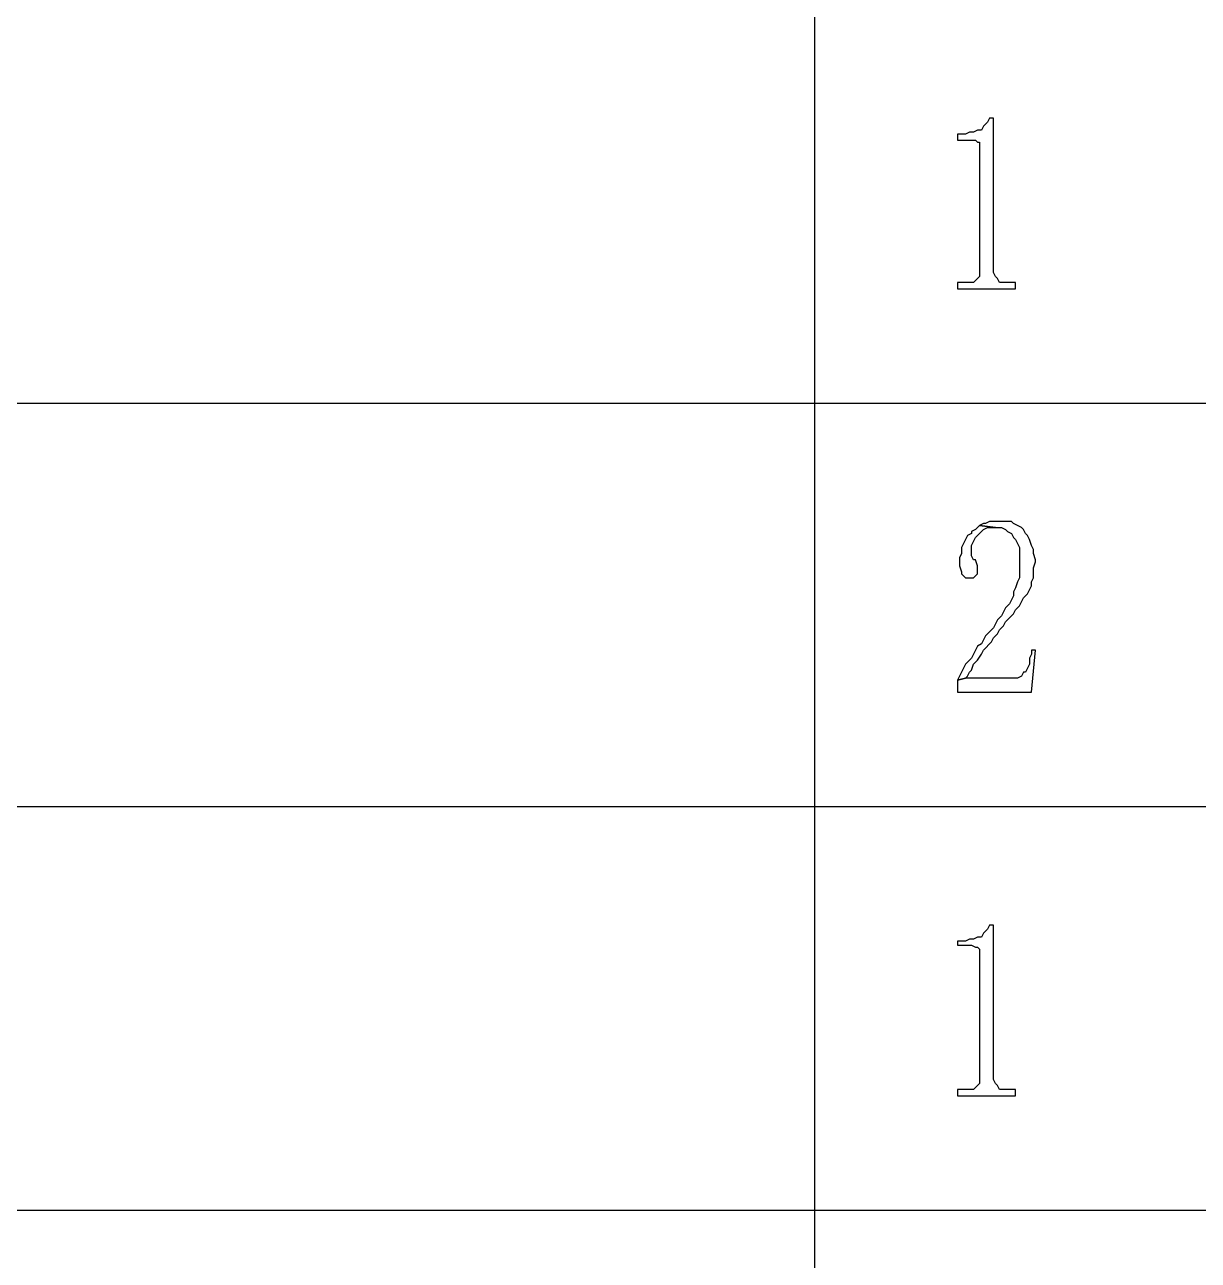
# Model space of a CAD drawing. Extents: x -15.4 to 0.8, y 0.3 to 11.8.
# Drawn here: x -2.787 to -2.3, y 1.649 to 2.161 of the extents above; entities that cross this region are included whole.
import ezdxf

# ---------------------------------------------------------------- set-up
doc = ezdxf.new("R2010")
doc.units = 0
doc.header["$MEASUREMENT"] = 0
doc.linetypes.add('AUSGEZOGEN', pattern=[0])
doc.layers.get('0').update_dxf_attribs({"linetype": 'AUSGEZOGEN'})

msp = doc.modelspace()

# ---------------------------------------------------------------- linework, layer by layer
for points in [[(-2.45878, 1.3344), (-2.45878, 2.6744)], [(-2.38461, 2.12273), (-2.38628, 2.12273), (-2.38628, 2.12273), (-2.38711, 2.12106), (-2.38711, 2.12106), (-2.38878, 2.1194), (-2.38878, 2.1194), (-2.38961, 2.11773), (-2.38961, 2.11773), (-2.39128, 2.11773), (-2.39128, 2.11773), (-2.39295, 2.1169), (-2.39295, 2.1169), (-2.39461, 2.1169), (-2.39461, 2.1169), (-2.39628, 2.11606), (-2.39628, 2.11606), (-2.39961, 2.11606), (-2.39961, 2.11606), (-2.39961, 2.11356), (-2.39961, 2.11356), (-2.39211, 2.11356), (-2.39211, 2.11356), (-2.39128, 2.11273), (-2.39128, 2.11273), (-2.39045, 2.11273), (-2.39045, 2.11273), (-2.39045, 2.0569), (-2.39045, 2.0569), (-2.39211, 2.05523), (-2.39211, 2.05523), (-2.39295, 2.0544), (-2.39295, 2.0544), (-2.39961, 2.0544), (-2.39961, 2.0544), (-2.39961, 2.0519), (-2.39961, 2.0519), (-2.37545, 2.0519), (-2.37545, 2.0519), (-2.37545, 2.0544), (-2.37545, 2.0544), (-2.38211, 2.0544), (-2.38211, 2.0544), (-2.38295, 2.05606), (-2.38295, 2.05606), (-2.38378, 2.0569), (-2.38378, 2.0569), (-2.38461, 2.05856), (-2.38461, 2.05856), (-2.38461, 2.06023), (-2.38461, 2.12273)], [(-3.26878, 2.0044), (0.08122, 2.0044)], [(-3.26878, 2.0044), (0.08122, 2.0044)], [(-2.38295, 1.95523), (-2.38628, 1.95523), (-2.38628, 1.95523), (-2.38795, 1.9544), (-2.38795, 1.9544), (-2.38878, 1.9544), (-2.38878, 1.9544), (-2.39045, 1.95356), (-2.39045, 1.95356), (-2.38378, 1.95273), (-2.38378, 1.95273), (-2.38128, 1.95273), (-2.38128, 1.95273), (-2.37961, 1.9519), (-2.37961, 1.9519), (-2.37878, 1.95106), (-2.37878, 1.95106), (-2.37711, 1.95023), (-2.37711, 1.95023), (-2.37628, 1.94856), (-2.37628, 1.94856), (-2.37545, 1.94773), (-2.37545, 1.94773), (-2.37378, 1.9444), (-2.37378, 1.9444), (-2.37378, 1.9319), (-2.37378, 1.9319), (-2.37461, 1.93023), (-2.37461, 1.93023), (-2.37545, 1.92773), (-2.37545, 1.92773), (-2.37628, 1.92606), (-2.37628, 1.92606), (-2.37628, 1.9244), (-2.37628, 1.9244), (-2.37711, 1.92273), (-2.37711, 1.92273), (-2.37795, 1.92106), (-2.37795, 1.92106), (-2.37961, 1.9194), (-2.37961, 1.9194), (-2.38128, 1.91606), (-2.38128, 1.91606), (-2.38295, 1.9144), (-2.38295, 1.9144), (-2.38378, 1.91273), (-2.38378, 1.91273), (-2.38461, 1.91106), (-2.38461, 1.91106), (-2.38795, 1.90773), (-2.38795, 1.90773), (-2.38961, 1.9044), (-2.38961, 1.9044), (-2.39128, 1.90356), (-2.39128, 1.90356), (-2.39211, 1.9019), (-2.39211, 1.9019), (-2.39295, 1.90023), (-2.39295, 1.90023), (-2.39378, 1.89856), (-2.39378, 1.89856), (-2.39628, 1.89606), (-2.39628, 1.89606), (-2.39795, 1.89273), (-2.39795, 1.89273), (-2.39878, 1.89106), (-2.39878, 1.89106), (-2.39961, 1.8894), (-2.39961, 1.8894), (-2.39628, 1.89023), (-2.39628, 1.89023), (-2.39545, 1.89106), (-2.39545, 1.89106), (-2.39461, 1.89273), (-2.39461, 1.89273), (-2.39378, 1.89356), (-2.39378, 1.89356), (-2.39295, 1.89606), (-2.39295, 1.89606), (-2.39128, 1.89773), (-2.39128, 1.89773), (-2.38961, 1.90023), (-2.38961, 1.90023), (-2.38878, 1.9019), (-2.38878, 1.9019), (-2.38545, 1.90523), (-2.38545, 1.90523), (-2.38461, 1.9069), (-2.38461, 1.9069), (-2.38295, 1.90856), (-2.38295, 1.90856), (-2.38211, 1.91023), (-2.38211, 1.91023), (-2.38045, 1.9119), (-2.38045, 1.9119), (-2.37961, 1.91356), (-2.37961, 1.91356), (-2.37628, 1.9169), (-2.37628, 1.9169), (-2.37545, 1.91856), (-2.37545, 1.91856), (-2.37378, 1.92023), (-2.37378, 1.92023), (-2.37295, 1.9219), (-2.37295, 1.9219), (-2.37211, 1.92356), (-2.37211, 1.92356), (-2.37045, 1.92523), (-2.37045, 1.92523), (-2.36878, 1.92856), (-2.36878, 1.92856), (-2.36878, 1.93023), (-2.36878, 1.93023), (-2.36795, 1.9319), (-2.36795, 1.9319), (-2.36795, 1.93606), (-2.36795, 1.93606), (-2.36711, 1.93856), (-2.36711, 1.93856), (-2.36711, 1.9394), (-2.36711, 1.9394), (-2.36795, 1.9419), (-2.36795, 1.9419), (-2.36795, 1.94356), (-2.36795, 1.94356), (-2.36878, 1.94523), (-2.36878, 1.94523), (-2.36961, 1.94773), (-2.36961, 1.94773), (-2.37045, 1.9494), (-2.37045, 1.9494), (-2.37128, 1.95023), (-2.37128, 1.95023), (-2.37211, 1.9519), (-2.37211, 1.9519), (-2.37295, 1.95273), (-2.37295, 1.95273), (-2.37461, 1.95356), (-2.37461, 1.95356), (-2.37628, 1.9544), (-2.37628, 1.9544), (-2.37711, 1.95523), (-2.37711, 1.95523), (-2.38128, 1.95523), (-2.38295, 1.95523)], [(-2.39045, 1.95356), (-2.39211, 1.9519), (-2.39211, 1.9519), (-2.39378, 1.95106), (-2.39378, 1.95106), (-2.39378, 1.95023), (-2.39378, 1.95023), (-2.39545, 1.9494), (-2.39545, 1.9494), (-2.39795, 1.9444), (-2.39795, 1.9444), (-2.39795, 1.9419), (-2.39795, 1.9419), (-2.39878, 1.94023), (-2.39878, 1.94023), (-2.39878, 1.9369), (-2.39878, 1.9369), (-2.39795, 1.9344), (-2.39795, 1.9344), (-2.39795, 1.93356), (-2.39795, 1.93356), (-2.39628, 1.9319), (-2.39628, 1.9319), (-2.39295, 1.9319), (-2.39295, 1.9319), (-2.39211, 1.93273), (-2.39211, 1.93273), (-2.39128, 1.93356), (-2.39128, 1.93356), (-2.39128, 1.9369), (-2.39128, 1.9369), (-2.39211, 1.9394), (-2.39211, 1.9394), (-2.39295, 1.9394), (-2.39295, 1.9394), (-2.39378, 1.94106), (-2.39378, 1.94106), (-2.39378, 1.94523), (-2.39378, 1.94523), (-2.39295, 1.9469), (-2.39295, 1.9469), (-2.39211, 1.94856), (-2.39211, 1.94856), (-2.38878, 1.9519), (-2.38878, 1.9519), (-2.38711, 1.95273), (-2.38711, 1.95273), (-2.38378, 1.95273), (-2.39045, 1.95356)], [(-2.36711, 1.9019), (-2.36878, 1.9019), (-2.36878, 1.9019), (-2.36878, 1.90023), (-2.36878, 1.90023), (-2.36961, 1.89856), (-2.36961, 1.89856), (-2.36961, 1.89606), (-2.36961, 1.89606), (-2.37128, 1.89273), (-2.37128, 1.89273), (-2.37211, 1.89273), (-2.37211, 1.89273), (-2.37295, 1.89106), (-2.37295, 1.89106), (-2.37461, 1.89023), (-2.37461, 1.89023), (-2.39628, 1.89023), (-2.39628, 1.89023), (-2.39961, 1.8894), (-2.39961, 1.8894), (-2.39961, 1.8844), (-2.39961, 1.8844), (-2.36878, 1.8844), (-2.36711, 1.9019)], [(-3.26878, 1.8369), (0.08122, 1.8369)], [(-2.38461, 1.78773), (-2.38628, 1.78773), (-2.38628, 1.78773), (-2.38711, 1.78606), (-2.38711, 1.78606), (-2.38878, 1.7844), (-2.38878, 1.7844), (-2.38961, 1.78273), (-2.38961, 1.78273), (-2.39128, 1.78273), (-2.39128, 1.78273), (-2.39295, 1.7819), (-2.39295, 1.7819), (-2.39461, 1.7819), (-2.39461, 1.7819), (-2.39628, 1.78106), (-2.39628, 1.78106), (-2.39961, 1.78106), (-2.39961, 1.78106), (-2.39961, 1.7794), (-2.39961, 1.7794), (-2.39378, 1.7794), (-2.39378, 1.7794), (-2.39211, 1.77856), (-2.39211, 1.77856), (-2.39128, 1.77856), (-2.39128, 1.77856), (-2.39045, 1.77773), (-2.39045, 1.77773), (-2.39045, 1.7219), (-2.39045, 1.7219), (-2.39211, 1.72023), (-2.39211, 1.72023), (-2.39295, 1.7194), (-2.39295, 1.7194), (-2.39961, 1.7194), (-2.39961, 1.7194), (-2.39961, 1.7169), (-2.39961, 1.7169), (-2.37545, 1.7169), (-2.37545, 1.7169), (-2.37545, 1.7194), (-2.37545, 1.7194), (-2.38211, 1.7194), (-2.38211, 1.7194), (-2.38295, 1.72106), (-2.38295, 1.72106), (-2.38378, 1.7219), (-2.38378, 1.7219), (-2.38461, 1.72356), (-2.38461, 1.72356), (-2.38461, 1.72523), (-2.38461, 1.78773)], [(-3.26878, 1.6694), (0.08122, 1.6694)]]:
    msp.add_lwpolyline(points)

doc.saveas('drawing.dxf')
